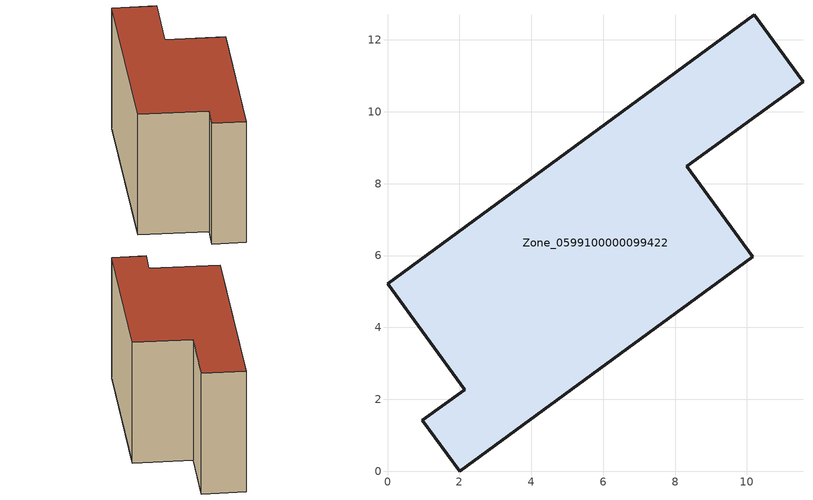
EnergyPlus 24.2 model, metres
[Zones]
Zone_0599100000099422
 floor ground (C_G): 0.97,1.42 2.15,2.27 0,5.21 10.2,12.7 11.56,10.84 8.33,8.48 10.16,5.97 2.01,0 z0
 wall outside (C_F): 2.15,2.27 0.97,1.42 2.01,0 10.16,5.97 8.33,8.48 11.56,10.84 10.2,12.7 0,5.21 2.15,2.27 z0:6.81
 roof outside (C_R): 10.2,12.7 0,5.21 2.15,2.27 0.97,1.42 2.01,0 10.16,5.97 8.33,8.48 11.56,10.84 z6.81
[BUILDING]
Pand.0599100000099422: North Axis=0; Terrain=City; Loads Convergence Tolerance Value=0.04; Temperature Convergence Tolerance Value=0.4; Solar Distribution=FullExterior; Maximum Number of Warmup Days=25; Minimum Number of Warmup Days=1
[Site:Location]
Rotterdam.The.Hague.AP_ZH_NLD Design_Conditions: Latitude=51.96; Longitude=4.45; Time Zone=1; Elevation=-4.5
[SITE:GROUNDTEMPERATURE:BUILDINGSURFACE]
18, 18, 18, 18, 18, 18, 18, 18, 18, 18, 18, 18
[MATERIAL] Thermal Absorptance=0.9; Solar Absorptance=0.7; Visible Absorptance=0.7
Name | Roughness | Thickness | Conductivity | Density | Specific Heat
G.TI.1975-1991 | MediumSmooth | 0.15 | 0.288461 | 540 | 1210
F.TI.1975-1991 | Rough | 0.3 | 0.230769 | 1920 | 840
R.TI.1975-1991 | MediumRough | 0.2 | 0.153846 | 1500 | 1000
[CONSTRUCTION]
C_G: G.TI.1975-1991
C_F: F.TI.1975-1991
C_R: R.TI.1975-1991
[ZONE]
Zone_0599100000099422: Type=1; Multiplier=1; Ceiling Height=Autocalculate; Volume=Autocalculate; Floor Area=autocalculate; Part of Total Floor Area=Yes
[ZONEINFILTRATION:DESIGNFLOWRATE]
Infil_Zone_0599100000099422: Zone or ZoneList or Space or SpaceList=Zone_0599100000099422; Schedule=AlwaysOn; Design Flow Rate Calculation Method=Flow/Area; Flow Rate per Floor Area=0.003; Constant Term Coefficient=1; Temperature Term Coefficient=0; Velocity Term Coefficient=0; Velocity Squared Term Coefficient=0
[HVACTEMPLATE:ZONE:IDEALLOADSAIRSYSTEM]
Zone_0599100000099422: Maximum Heating Supply Air Temperature=50; Minimum Cooling Supply Air Temperature=13; Maximum Heating Supply Air Humidity Ratio=0.0156; Minimum Cooling Supply Air Humidity Ratio=0.0077; Heating Limit=NoLimit; Cooling Limit=NoLimit; Dehumidification Control Type=ConstantSensibleHeatRatio; Cooling Sensible Heat Ratio=0.7; Dehumidification Setpoint=60; Humidification Control Type=None; Humidification Setpoint=30; Outdoor Air Method=None; Outdoor Air Flow Rate per Person=0.00944; Outdoor Air Flow Rate per Zone Floor Area=0; Outdoor Air Flow Rate per Zone=0; Demand Controlled Ventilation Type=None; Outdoor Air Economizer Type=NoEconomizer; Heat Recovery Type=None; Sensible Heat Recovery Effectiveness=0.7; Latent Heat Recovery Effectiveness=0.65
[ZONECONTROL:THERMOSTAT]
ThermostatControl_Zone_0599100000099422: Zone or ZoneList=Zone_0599100000099422; Control Type Schedule=DualSetpointControlType; Control 1=Thermostat_Zone_0599100000099422; Temperature Difference Between Cutout And Setpoint=0
[THERMOSTATSETPOINT:DUALSETPOINT]
Thermostat_Zone_0599100000099422: Heating Setpoint Temperature Schedule=HeatingSetpoint_Zone_0599100000099422; Cooling Setpoint Temperature Schedule=CoolingSetpoint_Zone_0599100000099422
[SCHEDULE:COMPACT]
HeatingSetpoint_Zone_0599100000099422: Through: 12/31, For: AllDays, Until: 24:00, 21
CoolingSetpoint_Zone_0599100000099422: Through: 12/31, For: AllDays, Until: 24:00, 24
DualSetpointControlType: Through: 12/31, For: AllDays, Until: 24:00, 4
AlwaysOn: Through: 12/31, For: AllDays, Until: 24:00, 1
